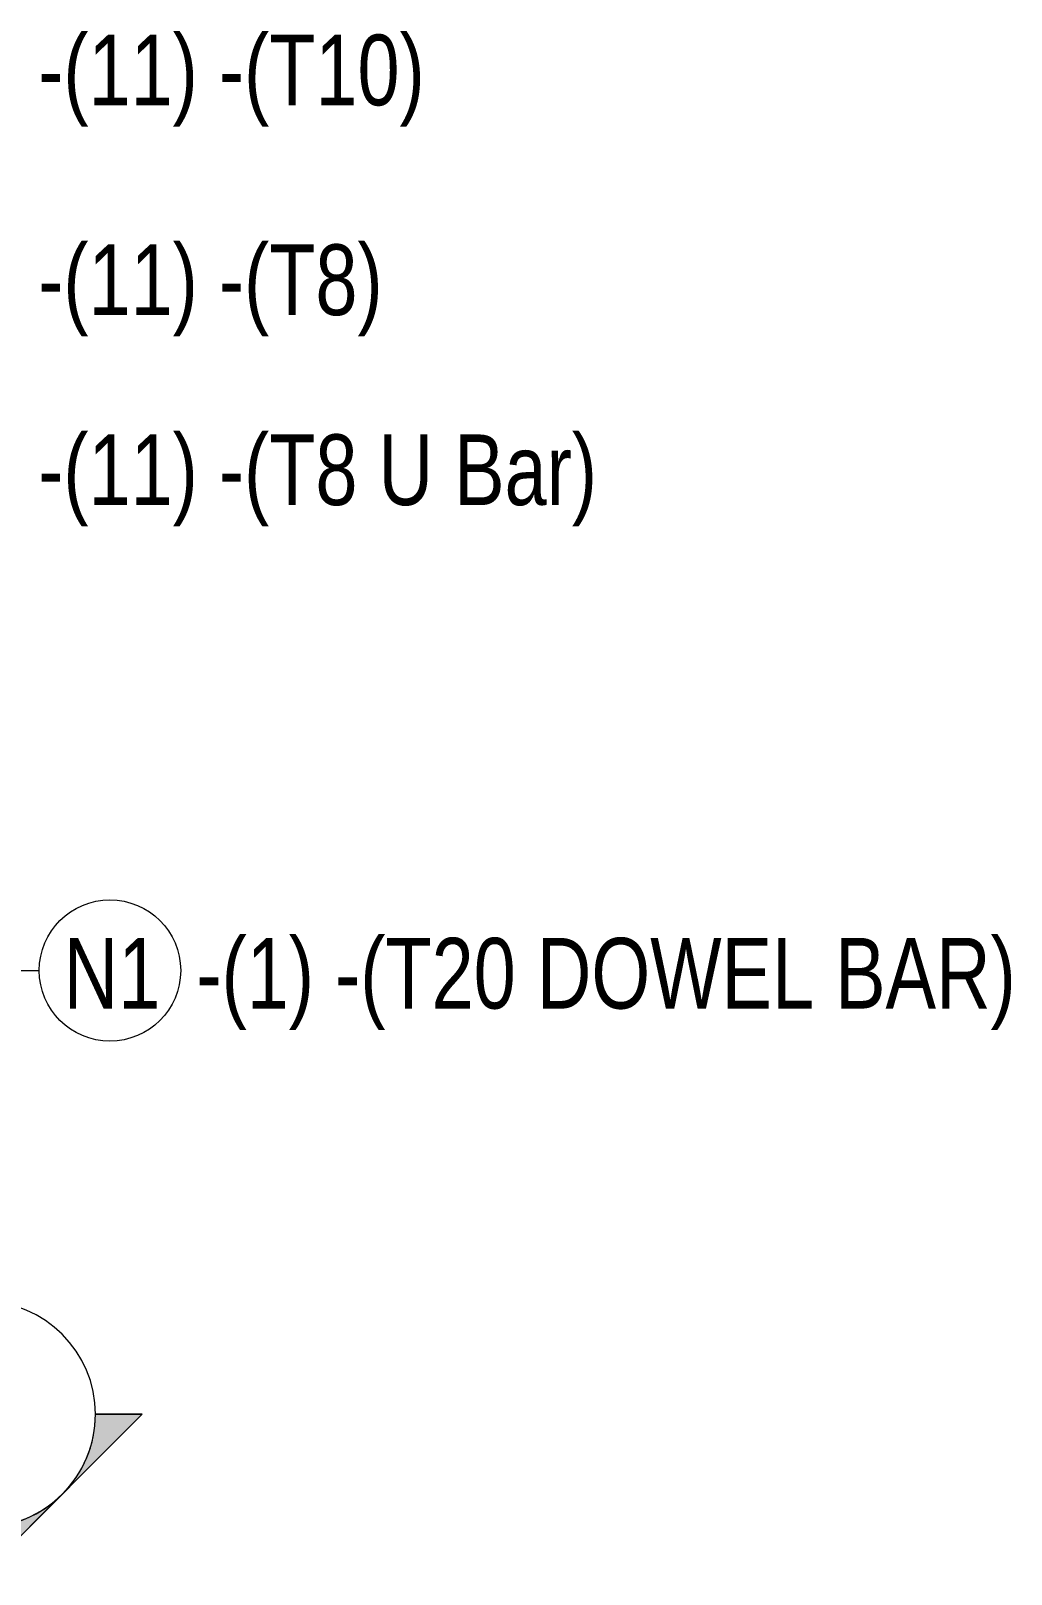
# Model space of a CAD drawing. Header units: millimetres. Extents: x 12983 to 23528, y -2876 to 5855.
# Drawn here: x 18624 to 20011, y 3569 to 5752 of the extents above; entities that cross this region are included whole.
import ezdxf

# ---------------------------------------------------------------- set-up
doc = ezdxf.new("R2010")
doc.units = ezdxf.units.MM
doc.layers.add('G-ANNO-SYMB', color=111, linetype='Continuous', lineweight=9)
doc.layers.add('S-RBAR-IDEN', color=171, linetype='Continuous', lineweight=9)
doc.styles.add('Nirmala UI Semilight', font='NirmalaS.ttf', dxfattribs={"width": 0.8, "height": 100})

# ---------------------------------------------------------------- blocks, each defined once
blk = doc.blocks.new('Detail View - M_Section Head - Filled SHOP DWG-1002450-Elevation Front 1')
at = {"layer": 'G-ANNO-SYMB'}
h = blk.add_hatch(color=256, dxfattribs=at)
edge = h.paths.add_edge_path()
edge.add_line((18329.2, 3794.8), (18395.4, 3794.8))
edge.add_arc((18555.4, 3794.8), 160, 180, 225)
edge.add_line((18442.3, 3681.7), (18329.2, 3794.8))
h = blk.add_hatch(color=256, dxfattribs=at)
edge = h.paths.add_edge_path()
edge.add_line((18781.7, 3794.8), (18668.6, 3681.7))
edge.add_arc((18555.4, 3794.8), 160, 315, 360)
edge.add_line((18715.4, 3794.8), (18781.7, 3794.8))
h = blk.add_hatch(color=256, dxfattribs=at)
edge = h.paths.add_edge_path()
edge.add_line((18555.4, 3568.5), (18442.3, 3681.7))
edge.add_arc((18555.4, 3794.8), 160, 225, 270)
edge.add_line((18555.4, 3634.8), (18555.4, 3568.5))
h = blk.add_hatch(color=256, dxfattribs=at)
edge = h.paths.add_edge_path()
edge.add_line((18555.4, 3568.5), (18555.4, 3634.8))
edge.add_arc((18555.4, 3794.8), 160, 270, 315)
edge.add_line((18668.6, 3681.7), (18555.4, 3568.5))
for p, q in [((18555.4, 3568.5), (18329.2, 3794.8)), ((18395.4, 3794.8), (18329.2, 3794.8)), ((18329.2, 3794.8), (18442.3, 3681.7)), ((18395.4, 3794.8), (18329.2, 3794.8)), ((18555.4, 3568.5), (18781.7, 3794.8)), ((18668.6, 3681.7), (18781.7, 3794.8)), ((18715.4, 3794.8), (18781.7, 3794.8)), ((18781.7, 3794.8), (18715.4, 3794.8)), ((18442.3, 3681.7), (18555.4, 3568.5)), ((18555.4, 3568.5), (18668.6, 3681.7)), ((18555.4, 3634.8), (18555.4, 3568.5)), ((18555.4, 3568.5), (18555.4, 3634.8))]:
    blk.add_line(p, q, dxfattribs=at)
for start, end in [(360, 180), (180, 360), (180, 225), (315, 0), (225, 270), (270, 315)]:
    blk.add_arc((18555.4, 3794.8), 160, start, end, dxfattribs=at)
blk = doc.blocks.new('M_Rebar Tag_rfa MARK - ARROW-794226-Elevation Front 1')
at = {"layer": 'S-RBAR-IDEN'}
blk.add_circle((14348.7, 3936.5), 100, dxfattribs=at)

msp = doc.modelspace()

# ---------------------------------------------------------------- linework, layer by layer
at = {"layer": 'S-RBAR-IDEN'}
msp.add_line((18152.7044, 4422.81927), (18636.02755, 4422.81927), dxfattribs=at)

# ---------------------------------------------------------------- block references
at = {"layer": 'G-ANNO-SYMB'}
msp.add_blockref('Detail View - M_Section Head - Filled SHOP DWG-1002450-Elevation Front 1', (0, 0), dxfattribs=at)
at = {"layer": 'S-RBAR-IDEN'}
msp.add_blockref('M_Rebar Tag_rfa MARK - ARROW-794226-Elevation Front 1', (4387.28324, 486.28247), dxfattribs=at)

# ---------------------------------------------------------------- texts
at = {"layer": 'S-RBAR-IDEN', "char_height": 100, "attachment_point": 1, "style": 'Nirmala UI Semilight'}
for s, insert, width in [('-(11) -(T10)', (18634.40894, 5747.17587), 595.1728), ('-(11) -(T8)', (18634.40894, 5450.28073), 543.8648), ('-(11) -(T8 U Bar)', (18634.40894, 5181.41266), 903.0208), ('N1', (18670.45838, 4468.90117), 151.3586), ('-(1) -(T20 DOWEL BAR)', (18858.2389, 4468.90117), 1336.5734)]:
    msp.add_mtext(s, dxfattribs=dict(at, insert=insert, width=width))

doc.saveas('drawing.dxf')
